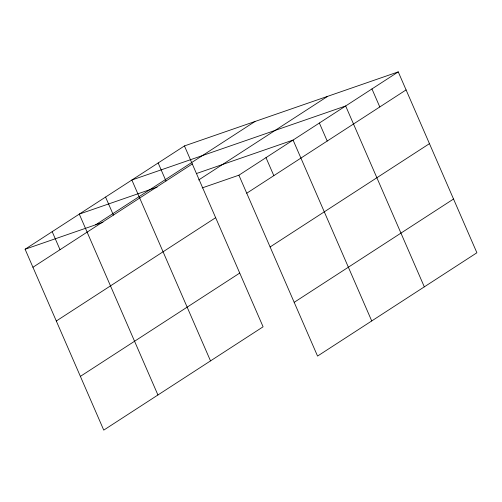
<?xml version="1.0" encoding="UTF-8"?>
<svg xmlns="http://www.w3.org/2000/svg" width="502" height="502" viewBox="0 0 502 502"><rect width="100%" height="100%" fill="white"/><g stroke="black" fill="none" stroke-linecap="round" stroke-linejoin="round"><path stroke-width="0.75" d="M184.447 145.925L263.098 326.802L103.751 430.114L25.1 249.237L184.447 145.925L398.249 71.886L476.9 252.763L317.553 356.075L238.902 175.198L398.249 71.886M95.656 224.802L255.003 121.49M32.937 267.259L192.285 163.947M198.66 179.98L327.699 96.315M246.739 193.22L406.087 89.908M56.306 321.004L215.653 217.692M270.107 246.965L429.455 143.654M80.383 376.374L239.73 273.063M294.185 302.336L453.532 199.024M157.101 187.158L79.278 214.109L157.929 394.986M196.357 173.566L293.08 140.071L371.731 320.947M25.1 249.237L102.923 222.286M202.155 187.924L238.902 175.198M371.957 88.929L379.794 106.957M424.315 286.855L345.665 105.978L131.863 180.017L210.514 360.894M319.372 123.028L327.21 141.049M265.991 157.634L273.828 175.662M158.155 162.968L165.993 180.996M105.571 197.066L113.408 215.088M52.189 231.673L60.027 249.701"/></g></svg>
